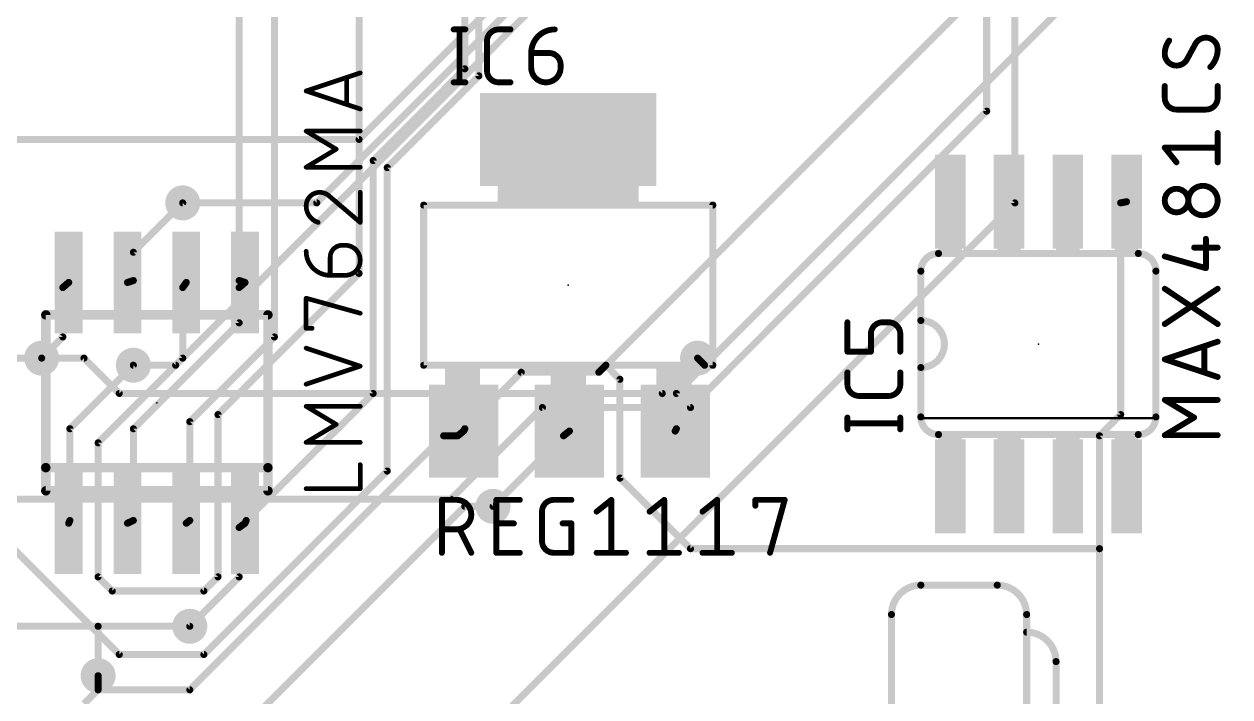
# Model space of a CAD drawing. Extents: x 0 to 100, y 0 to 80.
# Drawn here: x 51.74 to 77.8, y 22.86 to 37.39 of the extents above; entities that cross this region are included whole.
import ezdxf

# ---------------------------------------------------------------- set-up
doc = ezdxf.new("R2010")
doc.units = 0
for name, color, linetype in [('1', 22, 'CONTINUOUS'), ('16', 175, 'CONTINUOUS'), ('18', 82, 'CONTINUOUS'), ('21', 253, 'CONTINUOUS'), ('23', 7, 'CONTINUOUS'), ('25', 253, 'CONTINUOUS'), ('27', 253, 'CONTINUOUS'), ('51', 253, 'CONTINUOUS')]:
    doc.layers.add(name, color=color, linetype=linetype)

# ---------------------------------------------------------------- blocks, each defined once
blk = doc.blocks.new('RECT')
blk.add_solid([(-0.5, -0.5), (0.5, -0.5), (-0.5, 0.5), (0.5, 0.5)])
blk = doc.blocks.new('ROUNDV')
at = {"const_width": 0.5}
blk.add_lwpolyline([(0, -0.25, 1), (0, 0.25, 1), (0, -0.25)], format="xyb", dxfattribs=at)

msp = doc.modelspace()

# ---------------------------------------------------------------- linework, layer by layer
at = {"layer": '1', "const_width": 0.1524}
for points in [[(61.2648, 36.4236), (61.2648, 43.2816)], [(58.9788, 42.672), (58.9788, 32.004)], [(66.4464, 30.0228), (78.486, 42.0624)], [(64.3128, 30.0228), (75.438, 41.148)], [(57.15, 40.5384), (57.15, 30.6324)], [(61.5696, 36.2712), (61.5696, 39.3192)], [(56.388, 31.8516), (56.388, 39.0144)], [(59.2836, 34.4424), (61.2648, 36.4236)], [(59.5884, 34.29), (61.5696, 36.2712)], [(59.2836, 29.4132), (59.2836, 34.4424)], [(59.5884, 27.7368), (59.5884, 34.29)], [(75.438, 33.528), (75.565, 33.5534)], [(54.102, 32.4612), (55.1688, 33.528)], [(75.438, 28.956), (75.438, 33.528)], [(54.102, 31.8516), (54.102, 32.4612)], [(58.9788, 32.004), (55.9308, 28.956)], [(52.578, 31.6992), (52.705, 31.81)], [(54.102, 31.8516), (53.975, 31.81)], [(55.1688, 31.6992), (55.245, 31.81)], [(56.388, 31.8516), (56.515, 31.81)], [(56.388, 31.6992), (56.515, 31.81)], [(52.578, 30.6324), (52.578, 31.6992)], [(55.1688, 30.1752), (55.1688, 31.6992)], [(56.388, 31.6992), (56.388, 30.9372)], [(56.388, 30.9372), (54.102, 28.6512)], [(52.1208, 30.1752), (52.578, 30.6324)], [(57.15, 30.6324), (55.3212, 28.8036)], [(53.34, 28.3464), (55.1688, 30.1752)], [(66.4464, 30.0228), (66.294, 30.1752)], [(52.7304, 28.6512), (54.102, 30.0228)], [(64.1604, 29.8704), (64.3128, 30.0228)], [(64.3128, 30.0228), (64.6176, 29.718)], [(65.8368, 29.4132), (66.4464, 30.0228)], [(61.2648, 28.6512), (62.484, 29.8704)], [(62.484, 29.8704), (64.1604, 29.8704)], [(64.6176, 29.718), (64.6176, 27.5844)], [(56.5404, 26.67), (59.2836, 29.4132)], [(65.8368, 28.6512), (65.8368, 29.4132)], [(55.9308, 28.956), (55.9308, 25.4508)], [(74.9808, 28.4988), (75.438, 28.956)], [(52.7304, 26.67), (52.7304, 28.6512)], [(54.102, 28.6512), (54.102, 26.67)], [(55.3212, 28.8036), (55.3212, 26.67)], [(61.1124, 28.4988), (61.2394, 28.6004)], [(61.2648, 28.6512), (61.2394, 28.6004)], [(63.3984, 28.4988), (63.5254, 28.6004)], [(65.8368, 28.6512), (65.8114, 28.6004)], [(53.34, 25.4508), (53.34, 28.3464)], [(55.3212, 23.0124), (60.8076, 28.4988)], [(60.8076, 28.4988), (61.1124, 28.4988)], [(61.8744, 26.9748), (63.3984, 28.4988)], [(74.9808, 26.0604), (74.9808, 28.4988)], [(55.626, 23.7744), (59.5884, 27.7368)], [(64.6176, 27.5844), (66.1416, 26.0604)], [(52.7304, 26.67), (52.705, 26.61)], [(54.102, 26.67), (53.975, 26.61)], [(55.3212, 26.67), (55.245, 26.61)], [(56.388, 26.5176), (56.515, 26.61)], [(56.388, 25.4508), (56.388, 26.5176)], [(56.5404, 26.67), (56.515, 26.61)], [(51.5112, 26.0604), (53.7972, 23.7744)], [(66.1416, 26.0604), (74.9808, 26.0604)], [(74.9808, 15.5448), (74.9808, 26.0604)], [(53.6448, 25.146), (53.34, 25.4508)], [(55.3212, 24.384), (56.388, 25.4508)], [(55.9308, 25.4508), (55.626, 25.146)], [(55.626, 25.146), (53.6448, 25.146)], [(53.7972, 23.7744), (55.626, 23.7744)], [(53.34, 23.0124), (53.34, 23.3172)], [(53.0352, 22.7076), (53.34, 23.0124)], [(53.34, 23.0124), (55.3212, 23.0124)]]:
    msp.add_lwpolyline(points, dxfattribs=at)
at = {"layer": '1', "const_width": 0.0762}
for points in [[(61.2917, 36.3967, 1), (61.2379, 36.4505)], [(61.2267, 36.4236, 1), (61.3029, 36.4236)], [(61.5315, 36.2712, 1), (61.6077, 36.2712)], [(61.5965, 36.2443, 1), (61.5427, 36.2981)], [(59.3217, 34.4424, 1), (59.2455, 34.4424)], [(59.2567, 34.4693, 1), (59.3105, 34.4155)], [(59.6265, 34.29, 1), (59.5503, 34.29)], [(59.5615, 34.3169, 1), (59.6153, 34.2631)], [(75.5725, 33.516, 1), (75.5575, 33.5908)], [(55.1957, 33.5011, 1), (55.1419, 33.5549)], [(75.4761, 33.528, 1), (75.3999, 33.528)], [(75.4305, 33.5654, 1), (75.4455, 33.4906)], [(54.1401, 32.4612, 1), (54.0639, 32.4612)], [(54.0751, 32.4881, 1), (54.1289, 32.4343)], [(59.0057, 31.9771, 1), (58.9519, 32.0309)], [(52.73, 31.7813, 1), (52.68, 31.8387)], [(53.9631, 31.8462, 1), (53.9869, 31.7738)], [(54.0639, 31.8516, 1), (54.1401, 31.8516)], [(54.1139, 31.8154, 1), (54.0901, 31.8878)], [(55.2764, 31.7884, 1), (55.2136, 31.8316)], [(56.3999, 31.8878, 1), (56.3761, 31.8154)], [(56.3499, 31.8516, 1), (56.4261, 31.8516)], [(56.54, 31.7813, 1), (56.49, 31.8387)], [(56.5031, 31.7738, 1), (56.5269, 31.8462)], [(58.9407, 32.004, 1), (59.0169, 32.004)], [(52.6161, 31.6992, 1), (52.5399, 31.6992)], [(52.553, 31.7279, 1), (52.603, 31.6705)], [(55.2069, 31.6992, 1), (55.1307, 31.6992)], [(55.1374, 31.7208, 1), (55.2002, 31.6776)], [(56.4261, 31.6992, 1), (56.3499, 31.6992)], [(56.363, 31.7279, 1), (56.413, 31.6705)], [(56.4149, 30.9103, 1), (56.3611, 30.9641)], [(56.3499, 30.9372, 1), (56.4261, 30.9372)], [(52.5399, 30.6324, 1), (52.6161, 30.6324)], [(52.6049, 30.6055, 1), (52.5511, 30.6593)], [(57.1119, 30.6324, 1), (57.1881, 30.6324)], [(57.1769, 30.6055, 1), (57.1231, 30.6593)], [(52.0939, 30.2021, 1), (52.1477, 30.1483)], [(55.1957, 30.1483, 1), (55.1419, 30.2021)], [(66.3209, 30.2021, 1), (66.2671, 30.1483)], [(54.1289, 29.9959, 1), (54.0751, 30.0497)], [(55.1307, 30.1752, 1), (55.2069, 30.1752)], [(64.3397, 30.0497, 1), (64.2859, 29.9959)], [(64.2859, 30.0497, 1), (64.3397, 29.9959)], [(64.3397, 29.9959, 1), (64.2859, 30.0497)], [(66.4195, 30.0497, 1), (66.4733, 29.9959)], [(66.4733, 29.9959, 1), (66.4195, 30.0497)], [(66.4195, 29.9959, 1), (66.4733, 30.0497)], [(62.484, 29.9085, 1), (62.484, 29.8323)], [(62.5109, 29.8435, 1), (62.4571, 29.8973)], [(64.1335, 29.8973, 1), (64.1873, 29.8435)], [(64.1604, 29.8323, 1), (64.1604, 29.9085)], [(64.6557, 29.718, 1), (64.5795, 29.718)], [(64.5907, 29.6911, 1), (64.6445, 29.7449)], [(59.2455, 29.4132, 1), (59.3217, 29.4132)], [(59.3105, 29.3863, 1), (59.2567, 29.4401)], [(65.8749, 29.4132, 1), (65.7987, 29.4132)], [(65.8099, 29.4401, 1), (65.8637, 29.3863)], [(55.9689, 28.956, 1), (55.8927, 28.956)], [(55.9039, 28.9829, 1), (55.9577, 28.9291)], [(75.3999, 28.956, 1), (75.4761, 28.956)], [(75.4649, 28.9291, 1), (75.4111, 28.9829)], [(52.7685, 28.6512, 1), (52.6923, 28.6512)], [(52.7035, 28.6781, 1), (52.7573, 28.6243)], [(54.1401, 28.6512, 1), (54.0639, 28.6512)], [(54.0751, 28.6781, 1), (54.1289, 28.6243)], [(55.3593, 28.8036, 1), (55.2831, 28.8036)], [(55.2943, 28.8305, 1), (55.3481, 28.7767)], [(61.2632, 28.5706, 1), (61.2156, 28.6302)], [(61.2379, 28.6781, 1), (61.2917, 28.6243)], [(61.2989, 28.6342, 1), (61.2307, 28.6682)], [(63.5492, 28.5706, 1), (63.5016, 28.6302)], [(65.7987, 28.6512, 1), (65.8749, 28.6512)], [(65.8709, 28.6342, 1), (65.8027, 28.6682)], [(53.3781, 28.3464, 1), (53.3019, 28.3464)], [(53.3131, 28.3733, 1), (53.3669, 28.3195)], [(60.8076, 28.5369, 1), (60.8076, 28.4607)], [(60.8345, 28.4719, 1), (60.7807, 28.5257)], [(61.0886, 28.5286, 1), (61.1362, 28.469)], [(61.1124, 28.4607, 1), (61.1124, 28.5369)], [(61.2053, 28.6174, 1), (61.2735, 28.5834)], [(63.3746, 28.5286, 1), (63.4222, 28.469)], [(63.4253, 28.4719, 1), (63.3715, 28.5257)], [(65.7773, 28.6174, 1), (65.8455, 28.5834)], [(75.0189, 28.4988, 1), (74.9427, 28.4988)], [(74.9539, 28.5257, 1), (75.0077, 28.4719)], [(59.5503, 27.7368, 1), (59.6265, 27.7368)], [(59.6153, 27.7099, 1), (59.5615, 27.7637)], [(64.5795, 27.5844, 1), (64.6557, 27.5844)], [(64.6445, 27.6113, 1), (64.5907, 27.5575)], [(61.8475, 27.0017, 1), (61.9013, 26.9479)], [(52.6699, 26.6249, 1), (52.7401, 26.5951)], [(52.6923, 26.67, 1), (52.7685, 26.67)], [(52.7655, 26.6551, 1), (52.6953, 26.6849)], [(53.9587, 26.6444, 1), (53.9913, 26.5756)], [(54.0639, 26.67, 1), (54.1401, 26.67)], [(54.1183, 26.6356, 1), (54.0857, 26.7044)], [(55.2214, 26.6399, 1), (55.2686, 26.5801)], [(55.2831, 26.67, 1), (55.3593, 26.67)], [(55.3448, 26.6401, 1), (55.2976, 26.6999)], [(56.4261, 26.5176, 1), (56.3499, 26.5176)], [(56.3656, 26.5484, 1), (56.4104, 26.4868)], [(56.4799, 26.6249, 1), (56.5501, 26.5951)], [(56.5374, 26.5792, 1), (56.4926, 26.6408)], [(56.5135, 26.6969, 1), (56.5673, 26.6431)], [(56.5755, 26.6551, 1), (56.5053, 26.6849)], [(66.1416, 26.0985, 1), (66.1416, 26.0223)], [(66.1147, 26.0335, 1), (66.1685, 26.0873)], [(75.0189, 26.0604, 1), (74.9427, 26.0604)], [(74.9427, 26.0604, 1), (75.0189, 26.0604)], [(74.9808, 26.0223, 1), (74.9808, 26.0985)], [(53.3019, 25.4508, 1), (53.3781, 25.4508)], [(53.3669, 25.4777, 1), (53.3131, 25.4239)], [(55.8927, 25.4508, 1), (55.9689, 25.4508)], [(55.9577, 25.4239, 1), (55.9039, 25.4777)], [(56.3499, 25.4508, 1), (56.4261, 25.4508)], [(56.4149, 25.4239, 1), (56.3611, 25.4777)], [(53.6448, 25.1841, 1), (53.6448, 25.1079)], [(53.6179, 25.1191, 1), (53.6717, 25.1729)], [(55.5991, 25.1729, 1), (55.6529, 25.1191)], [(55.626, 25.1079, 1), (55.626, 25.1841)], [(55.2943, 24.4109, 1), (55.3481, 24.3571)], [(53.7972, 23.8125, 1), (53.7972, 23.7363)], [(53.7703, 23.7475, 1), (53.8241, 23.8013)], [(55.5991, 23.8013, 1), (55.6529, 23.7475)], [(55.626, 23.7363, 1), (55.626, 23.8125)], [(53.3781, 23.3172, 1), (53.3019, 23.3172)], [(53.34, 23.0505, 1), (53.34, 22.9743)], [(53.3019, 23.0124, 1), (53.3781, 23.0124)], [(53.3669, 22.9855, 1), (53.3131, 23.0393)], [(55.2943, 23.0393, 1), (55.3481, 22.9855)], [(55.3212, 22.9743, 1), (55.3212, 23.0505)]]:
    msp.add_lwpolyline(points, format="xyb", dxfattribs=at)
at = {"layer": '16', "const_width": 0.1524}
for points in [[(55.0164, 30.0228), (77.5716, 52.578)], [(58.0644, 33.528), (72.0852, 47.5488)], [(73.152, 45.4152), (73.152, 33.528)], [(58.9788, 34.8996), (68.8848, 44.8056)], [(72.5424, 43.5864), (72.5424, 35.5092)], [(72.5424, 35.5092), (66.1416, 29.1084)], [(49.6824, 34.8996), (58.9788, 34.8996)], [(73.152, 33.528), (53.1876, 13.5636)], [(55.1688, 33.528), (58.0644, 33.528)], [(49.3776, 30.1752), (52.1208, 30.1752)], [(53.0352, 30.1752), (52.1208, 30.1752)], [(53.7972, 29.4132), (53.0352, 30.1752)], [(66.294, 30.1752), (65.532, 29.4132)], [(54.102, 30.0228), (55.0164, 30.0228)], [(65.532, 29.4132), (53.7972, 29.4132)], [(62.9412, 29.1084), (60.96, 27.1272)], [(66.1416, 29.1084), (62.9412, 29.1084)], [(60.96, 27.1272), (47.244, 27.1272)], [(52.2732, 17.9832), (61.2648, 26.9748)], [(61.2648, 26.9748), (61.8744, 26.9748)], [(44.958, 24.384), (53.34, 24.384)], [(53.34, 24.384), (55.3212, 24.384)], [(53.34, 23.3172), (53.34, 24.384)]]:
    msp.add_lwpolyline(points, dxfattribs=at)
at = {"layer": '16', "const_width": 0.0762}
for points in [[(72.5043, 35.5092, 1), (72.5805, 35.5092)], [(72.5693, 35.4823, 1), (72.5155, 35.5361)], [(58.9519, 34.9265, 1), (59.0057, 34.8727)], [(58.9788, 34.8615, 1), (58.9788, 34.9377)], [(55.1688, 33.5661, 1), (55.1688, 33.4899)], [(58.0375, 33.5549, 1), (58.0913, 33.5011)], [(58.0644, 33.4899, 1), (58.0644, 33.5661)], [(73.1139, 33.528, 1), (73.1901, 33.528)], [(73.1789, 33.5011, 1), (73.1251, 33.5549)], [(52.1208, 30.2133, 1), (52.1208, 30.1371)], [(52.1208, 30.1371, 1), (52.1208, 30.2133)], [(53.0621, 30.2021, 1), (53.0083, 30.1483)], [(53.0352, 30.1371, 1), (53.0352, 30.2133)], [(66.3209, 30.1483, 1), (66.2671, 30.2021)], [(54.102, 30.0609, 1), (54.102, 29.9847)], [(54.9895, 30.0497, 1), (55.0433, 29.9959)], [(55.0164, 29.9847, 1), (55.0164, 30.0609)], [(53.7972, 29.4513, 1), (53.7972, 29.3751)], [(53.7703, 29.3863, 1), (53.8241, 29.4401)], [(65.5051, 29.4401, 1), (65.5589, 29.3863)], [(65.532, 29.3751, 1), (65.532, 29.4513)], [(62.9412, 29.1465, 1), (62.9412, 29.0703)], [(62.9681, 29.0815, 1), (62.9143, 29.1353)], [(66.1416, 29.0703, 1), (66.1416, 29.1465)], [(66.1147, 29.1353, 1), (66.1685, 29.0815)], [(60.9331, 27.1541, 1), (60.9869, 27.1003)], [(60.96, 27.0891, 1), (60.96, 27.1653)], [(61.2648, 27.0129, 1), (61.2648, 26.9367)], [(61.2917, 26.9479, 1), (61.2379, 27.0017)], [(61.8744, 26.9367, 1), (61.8744, 27.0129)], [(53.34, 24.4221, 1), (53.34, 24.3459)], [(53.3781, 24.384, 1), (53.3019, 24.384)], [(53.34, 24.3459, 1), (53.34, 24.4221)], [(55.3212, 24.3459, 1), (55.3212, 24.4221)], [(53.3019, 23.3172, 1), (53.3781, 23.3172)]]:
    msp.add_lwpolyline(points, format="xyb", dxfattribs=at)
at = {"layer": '21'}
for points, const_width in [([(60.376, 33.481), (60.376, 30.021)], 0.1524), ([(60.376, 33.481), (66.624, 33.481)], 0.1524), ([(66.624, 30.021), (66.624, 33.481)], 0.1524), ([(75.819, 32.4358), (71.501, 32.4358)], 0.1524), ([(71.12, 32.0548), (71.12, 30.988)], 0.1524), ([(76.2, 28.9052), (76.2, 32.0548)], 0.1524), ([(71.12, 30.988), (71.12, 29.972)], 0.1524), ([(66.624, 30.021), (60.376, 30.021)], 0.1524), ([(71.12, 29.972), (71.12, 28.9052)], 0.1524), ([(71.12, 28.8798), (76.2, 28.8798)], 0.0508), ([(71.501, 28.5242), (75.819, 28.5242)], 0.1524), ([(71.12, 25.273), (72.771, 25.273)], 0.1524), ([(70.485, 22.098), (70.485, 24.638)], 0.1524), ([(73.406, 16.383), (73.406, 24.638)], 0.1524), ([(74.041, 19.685), (74.041, 23.622)], 0.1524)]:
    msp.add_lwpolyline(points, dxfattribs=dict(at, const_width=const_width))
for points, const_width in [([(60.4141, 33.481, 1), (60.3379, 33.481)], 0.0762), ([(60.376, 33.5191, 1), (60.376, 33.4429)], 0.0762), ([(66.6621, 33.481, 1), (66.5859, 33.481)], 0.0762), ([(66.624, 33.4429, 1), (66.624, 33.5191)], 0.0762), ([(71.501, 32.4358, 0.4142), (71.12, 32.0548)], 0.1524), ([(71.501, 32.4739, 1), (71.501, 32.3977)], 0.0762), ([(71.501, 32.3977, 1), (71.501, 32.4739)], 0.0762), ([(76.2, 32.0548, 0.4142), (75.819, 32.4358)], 0.1524), ([(75.819, 32.4739, 1), (75.819, 32.3977)], 0.0762), ([(75.819, 32.3977, 1), (75.819, 32.4739)], 0.0762), ([(71.1581, 32.0548, 1), (71.0819, 32.0548)], 0.0762), ([(71.0819, 32.0548, 1), (71.1581, 32.0548)], 0.0762), ([(76.2381, 32.0548, 1), (76.1619, 32.0548)], 0.0762), ([(76.1619, 32.0548, 1), (76.2381, 32.0548)], 0.0762), ([(71.1581, 30.988, 1), (71.0819, 30.988)], 0.0762), ([(71.12, 29.972, 1), (71.12, 30.988)], 0.1524), ([(71.12, 31.0261, 1), (71.12, 30.9499)], 0.0762), ([(71.0819, 30.988, 1), (71.1581, 30.988)], 0.0762), ([(60.376, 30.0591, 1), (60.376, 29.9829)], 0.0762), ([(60.3379, 30.021, 1), (60.4141, 30.021)], 0.0762), ([(66.5859, 30.021, 1), (66.6621, 30.021)], 0.0762), ([(66.624, 29.9829, 1), (66.624, 30.0591)], 0.0762), ([(71.1581, 29.972, 1), (71.0819, 29.972)], 0.0762), ([(71.12, 30.0101, 1), (71.12, 29.9339)], 0.0762), ([(71.0819, 29.972, 1), (71.1581, 29.972)], 0.0762), ([(71.12, 28.9052, 0.4142), (71.501, 28.5242)], 0.1524), ([(71.1581, 28.9052, 1), (71.0819, 28.9052)], 0.0762), ([(71.0819, 28.9052, 1), (71.1581, 28.9052)], 0.0762), ([(75.819, 28.5242, 0.4142), (76.2, 28.9052)], 0.1524), ([(76.2381, 28.9052, 1), (76.1619, 28.9052)], 0.0762), ([(76.1619, 28.9052, 1), (76.2381, 28.9052)], 0.0762), ([(71.12, 28.8925, 1), (71.12, 28.8671)], 0.0254), ([(76.2, 28.8671, 1), (76.2, 28.8925)], 0.0254), ([(71.501, 28.5623, 1), (71.501, 28.4861)], 0.0762), ([(71.501, 28.4861, 1), (71.501, 28.5623)], 0.0762), ([(75.819, 28.5623, 1), (75.819, 28.4861)], 0.0762), ([(75.819, 28.4861, 1), (75.819, 28.5623)], 0.0762), ([(71.12, 25.273, 0.4142), (70.485, 24.638)], 0.1524), ([(71.12, 25.3111, 1), (71.12, 25.2349)], 0.0762), ([(71.12, 25.2349, 1), (71.12, 25.3111)], 0.0762), ([(73.406, 24.638, 0.4142), (72.771, 25.273)], 0.1524), ([(72.771, 25.3111, 1), (72.771, 25.2349)], 0.0762), ([(72.771, 25.2349, 1), (72.771, 25.3111)], 0.0762), ([(70.5231, 24.638, 1), (70.4469, 24.638)], 0.0762), ([(70.4469, 24.638, 1), (70.5231, 24.638)], 0.0762), ([(73.4441, 24.638, 1), (73.3679, 24.638)], 0.0762), ([(73.3679, 24.638, 1), (73.4441, 24.638)], 0.0762), ([(74.041, 23.622, 0.4142), (73.406, 24.257)], 0.1524), ([(73.406, 24.2951, 1), (73.406, 24.2189)], 0.0762), ([(74.0791, 23.622, 1), (74.0029, 23.622)], 0.0762), ([(74.0029, 23.622, 1), (74.0791, 23.622)], 0.0762)]:
    msp.add_lwpolyline(points, format="xyb", dxfattribs=dict(at, const_width=const_width))
at = {"layer": '23'}
for p in [(63.5, 31.75), (73.66, 30.48), (54.61, 29.21)]:
    msp.add_point(p, dxfattribs=at)
at = {"layer": '25'}
for points, const_width in [([(61.0235, 37.3063, 1), (61.0235, 37.2428)], 0.0635), ([(61.1823, 37.2745, 1), (61.1187, 37.2745)], 0.0635), ([(61.2775, 37.2428, 1), (61.2775, 37.3063)], 0.0635), ([(61.9977, 37.2745, 0.4142), (61.7437, 37.0205)], 0.127), ([(61.9977, 37.3063, 1), (61.9977, 37.2428)], 0.0635), ([(61.9977, 37.2428, 1), (61.9977, 37.3063)], 0.0635), ([(62.2517, 37.2428, 1), (62.2517, 37.3063)], 0.0635), ([(63.2079, 37.2745, 0.4142), (62.6999, 36.7665)], 0.127), ([(63.2079, 37.2428, 1), (63.2079, 37.3063)], 0.0635), ([(61.7754, 37.0205, 1), (61.7119, 37.0205)], 0.0635), ([(61.7119, 37.0205, 1), (61.7754, 37.0205)], 0.0635), ([(62.6999, 36.7983, 1), (62.6999, 36.7347)], 0.0635), ([(62.7316, 36.7665, 1), (62.6681, 36.7665)], 0.0635), ([(62.6681, 36.7665, 1), (62.7316, 36.7665)], 0.0635), ([(63.0809, 36.7983, 1), (63.0809, 36.7347)], 0.0635), ([(63.3349, 36.5125, 0.4142), (63.0809, 36.7665)], 0.127), ([(63.0809, 36.7347, 1), (63.0809, 36.7983)], 0.0635), ([(62.7316, 36.449, 1), (62.6681, 36.449)], 0.0635), ([(62.6681, 36.449, 1), (62.7316, 36.449)], 0.0635), ([(62.6999, 36.449, 1), (63.3349, 36.449)], 0.127), ([(63.3666, 36.5125, 1), (63.3031, 36.5125)], 0.0635), ([(63.3031, 36.5125, 1), (63.3666, 36.5125)], 0.0635), ([(63.3666, 36.449, 1), (63.3031, 36.449)], 0.0635), ([(63.3031, 36.449, 1), (63.3666, 36.449)], 0.0635), ([(61.7754, 36.3855, 1), (61.7119, 36.3855)], 0.0635), ([(61.7119, 36.3855, 1), (61.7754, 36.3855)], 0.0635), ([(61.7437, 36.3855, 0.4142), (61.9977, 36.1315)], 0.127), ([(61.0235, 36.1633, 1), (61.0235, 36.0998)], 0.0635), ([(61.1187, 36.1315, 1), (61.1823, 36.1315)], 0.0635), ([(61.2775, 36.0998, 1), (61.2775, 36.1633)], 0.0635), ([(61.9977, 36.1633, 1), (61.9977, 36.0998)], 0.0635), ([(61.9977, 36.0998, 1), (61.9977, 36.1633)], 0.0635), ([(62.2517, 36.0998, 1), (62.2517, 36.1633)], 0.0635), ([(69.5643, 30.9499, 1), (69.5007, 30.9499)], 0.0635), ([(70.2945, 30.9499, 0.4142), (70.0405, 30.6959)], 0.127), ([(70.2945, 30.9816, 1), (70.2945, 30.9181)], 0.0635), ([(70.2945, 30.9181, 1), (70.2945, 30.9816)], 0.0635), ([(70.6755, 30.6959, 0.4142), (70.4215, 30.9499)], 0.127), ([(70.4215, 30.9816, 1), (70.4215, 30.9181)], 0.0635), ([(70.4215, 30.9181, 1), (70.4215, 30.9816)], 0.0635), ([(70.0723, 30.6959, 1), (70.0088, 30.6959)], 0.0635), ([(70.7073, 30.6959, 1), (70.6437, 30.6959)], 0.0635), ([(70.0088, 30.6959, 1), (70.0723, 30.6959)], 0.0635), ([(70.6437, 30.6959, 1), (70.7073, 30.6959)], 0.0635), ([(69.5007, 30.3149, 1), (69.5643, 30.3149)], 0.0635), ([(69.5325, 30.3466, 1), (69.5325, 30.2831)], 0.0635), ([(70.0088, 30.3149, 1), (70.0723, 30.3149)], 0.0635), ([(70.0405, 30.2831, 1), (70.0405, 30.3466)], 0.0635), ([(70.6437, 30.3149, 1), (70.7073, 30.3149)], 0.0635), ([(69.5643, 29.8667, 1), (69.5007, 29.8667)], 0.0635), ([(70.7073, 29.8667, 1), (70.6437, 29.8667)], 0.0635), ([(69.5643, 29.6127, 1), (69.5007, 29.6127)], 0.0635), ([(69.5007, 29.6127, 1), (69.5643, 29.6127)], 0.0635), ([(69.5325, 29.6127, 0.4142), (69.7865, 29.3587)], 0.127), ([(70.4215, 29.3587, 0.4142), (70.6755, 29.6127)], 0.127), ([(70.7073, 29.6127, 1), (70.6437, 29.6127)], 0.0635), ([(70.6437, 29.6127, 1), (70.7073, 29.6127)], 0.0635), ([(69.7865, 29.3904, 1), (69.7865, 29.3269)], 0.0635), ([(69.7865, 29.3269, 1), (69.7865, 29.3904)], 0.0635), ([(70.4215, 29.3904, 1), (70.4215, 29.3269)], 0.0635), ([(70.4215, 29.3269, 1), (70.4215, 29.3904)], 0.0635), ([(69.5643, 28.8925, 1), (69.5007, 28.8925)], 0.0635), ([(70.7073, 28.8925, 1), (70.6437, 28.8925)], 0.0635), ([(69.5007, 28.6385, 1), (69.5643, 28.6385)], 0.0635), ([(69.5325, 28.7973, 1), (69.5325, 28.7338)], 0.0635), ([(70.6437, 28.6385, 1), (70.7073, 28.6385)], 0.0635), ([(70.6755, 28.7338, 1), (70.6755, 28.7973)], 0.0635)]:
    msp.add_lwpolyline(points, format="xyb", dxfattribs=dict(at, const_width=const_width))
at = {"layer": '25', "const_width": 0.127}
for points in [[(61.0235, 37.2745), (61.2775, 37.2745)], [(61.1505, 37.2745), (61.1505, 36.1315)], [(61.9977, 37.2745), (62.2517, 37.2745)], [(61.7437, 36.3855), (61.7437, 37.0205)], [(62.6999, 36.7665), (63.0809, 36.7665)], [(62.6999, 36.449), (62.6999, 36.7665)], [(63.3349, 36.5125), (63.3349, 36.449)], [(61.0235, 36.1315), (61.2775, 36.1315)], [(62.2517, 36.1315), (61.9977, 36.1315)], [(69.5325, 30.3149), (69.5325, 30.9499)], [(70.4215, 30.9499), (70.2945, 30.9499)], [(70.0405, 30.6959), (70.0405, 30.3149)], [(70.6755, 30.3149), (70.6755, 30.6959)], [(70.0405, 30.3149), (69.5325, 30.3149)], [(69.5325, 29.6127), (69.5325, 29.8667)], [(70.6755, 29.8667), (70.6755, 29.6127)], [(70.4215, 29.3587), (69.7865, 29.3587)], [(69.5325, 28.6385), (69.5325, 28.8925)], [(70.6755, 28.6385), (70.6755, 28.8925)], [(69.5325, 28.7655), (70.6755, 28.7655)]]:
    msp.add_lwpolyline(points, dxfattribs=at)
at = {"layer": '27'}
for points, const_width in [([(76.4858, 37.0332, 0.1623), (76.3905, 36.7474)], 0.127), ([(76.5111, 37.0141, 1), (76.4604, 37.0522)], 0.0635), ([(77.2795, 37.0967, 0.2656), (77.0573, 36.9697)], 0.127), ([(77.0299, 36.9858, 1), (77.0846, 36.9536)], 0.0635), ([(77.0851, 36.9545, 1), (77.0294, 36.9849)], 0.0635), ([(77.5335, 36.8427, 0.4142), (77.2795, 37.0967)], 0.127), ([(77.2795, 37.1284, 1), (77.2795, 37.0649)], 0.0635), ([(77.2795, 37.0649, 1), (77.2795, 37.1284)], 0.0635), ([(76.3905, 36.7474, 0.4142), (76.6445, 36.4934)], 0.127), ([(76.4223, 36.7474, 1), (76.3588, 36.7474)], 0.0635), ([(76.3588, 36.7474, 1), (76.4223, 36.7474)], 0.0635), ([(77.3748, 36.4617, 0.2), (77.5335, 36.8427)], 0.127), ([(77.5653, 36.8427, 1), (77.5018, 36.8427)], 0.0635), ([(77.5018, 36.8427, 1), (77.5653, 36.8427)], 0.0635), ([(76.6445, 36.4934, 0.2656), (76.8668, 36.6204)], 0.127), ([(76.6445, 36.5252, 1), (76.6445, 36.4617)], 0.0635), ([(76.6445, 36.4617, 1), (76.6445, 36.5252)], 0.0635), ([(76.8389, 36.6357, 1), (76.8946, 36.6052)], 0.0635), ([(76.8941, 36.6043, 1), (76.8394, 36.6366)], 0.0635), ([(77.3524, 36.4842, 1), (77.3971, 36.4392)], 0.0635), ([(58.7375, 36.2379, 1), (58.6867, 36.2379)], 0.0508), ([(59.0122, 36.3112, 1), (58.9962, 36.3593)], 0.0508), ([(57.8438, 35.9699, 1), (57.8278, 35.9217)], 0.0508), ([(57.8278, 35.9699, 1), (57.8438, 35.9217)], 0.0508), ([(76.4223, 36.0516, 1), (76.3588, 36.0516)], 0.0635), ([(77.5653, 36.0516, 1), (77.5018, 36.0516)], 0.0635), ([(76.3905, 35.7976, 0.4142), (76.6445, 35.5436)], 0.127), ([(76.4223, 35.7976, 1), (76.3588, 35.7976)], 0.0635), ([(76.3588, 35.7976, 1), (76.4223, 35.7976)], 0.0635), ([(77.2795, 35.5436, 0.4142), (77.5335, 35.7976)], 0.127), ([(77.5653, 35.7976, 1), (77.5018, 35.7976)], 0.0635), ([(77.5018, 35.7976, 1), (77.5653, 35.7976)], 0.0635), ([(58.6867, 35.6537, 1), (58.7375, 35.6537)], 0.0508), ([(58.9962, 35.5322, 1), (59.0122, 35.5804)], 0.0508), ([(76.6445, 35.5753, 1), (76.6445, 35.5118)], 0.0635), ([(76.6445, 35.5118, 1), (76.6445, 35.5753)], 0.0635), ([(77.2795, 35.5753, 1), (77.2795, 35.5118)], 0.0635), ([(77.2795, 35.5118, 1), (77.2795, 35.5753)], 0.0635), ([(57.8358, 35.1034, 1), (57.8358, 35.0526)], 0.0508), ([(57.8489, 35.0997, 1), (57.8227, 35.0562)], 0.0508), ([(59.0042, 35.0526, 1), (59.0042, 35.1034)], 0.0508), ([(77.5653, 35.0393, 1), (77.5018, 35.0393)], 0.0635), ([(58.498, 34.6667, 1), (58.4718, 34.7103)], 0.0508), ([(58.4718, 34.6667, 1), (58.498, 34.7103)], 0.0508), ([(76.3905, 34.7536, 1), (76.3905, 34.69)], 0.0635), ([(76.4153, 34.7416, 1), (76.3657, 34.702)], 0.0635), ([(77.5335, 34.69, 1), (77.5335, 34.7536)], 0.0635), ([(76.6197, 34.3845, 1), (76.6693, 34.4241)], 0.0635), ([(77.5018, 34.4043, 1), (77.5653, 34.4043)], 0.0635), ([(57.8358, 34.3244, 1), (57.8358, 34.2736)], 0.0508), ([(57.8227, 34.3208, 1), (57.8489, 34.2772)], 0.0508), ([(59.0042, 34.2736, 1), (59.0042, 34.3244)], 0.0508), ([(76.6445, 33.8328, 1), (76.6445, 33.3248)], 0.127), ([(76.6445, 33.8646, 1), (76.6445, 33.801)], 0.0635), ([(76.6445, 33.3248, 1), (76.6445, 33.8328)], 0.127), ([(76.6445, 33.801, 1), (76.6445, 33.8646)], 0.0635), ([(77.216, 33.8963, 1), (77.216, 33.2613)], 0.127), ([(77.216, 33.9281, 1), (77.216, 33.8646)], 0.0635), ([(77.216, 33.2613, 1), (77.216, 33.8963)], 0.127), ([(77.216, 33.8646, 1), (77.216, 33.9281)], 0.0635), ([(58.1279, 33.7557, 0.4142), (57.8358, 33.4636)], 0.1016), ([(58.3551, 33.6584, 0.2053), (58.1279, 33.7557)], 0.1016), ([(58.1279, 33.7811, 1), (58.1279, 33.7303)], 0.0508), ([(58.1279, 33.7303, 1), (58.1279, 33.7811)], 0.0508), ([(58.3715, 33.6777, 1), (58.3386, 33.639)], 0.0508), ([(58.3367, 33.6409, 1), (58.3735, 33.6759)], 0.0508), ([(59.0296, 33.7557, 1), (58.9788, 33.7557)], 0.0508), ([(57.8358, 33.4636, 0.3252), (58.0954, 33.1066)], 0.1016), ([(57.8612, 33.4636, 1), (57.8104, 33.4636)], 0.0508), ([(57.8104, 33.4636, 1), (57.8612, 33.4636)], 0.0508), ([(76.6445, 33.3566, 1), (76.6445, 33.2931)], 0.0635), ([(76.6445, 33.2931, 1), (76.6445, 33.3566)], 0.0635), ([(58.0876, 33.0825, 1), (58.1033, 33.1308)], 0.0508), ([(58.9788, 33.1066, 1), (59.0296, 33.1066)], 0.0508), ([(58.9877, 33.0873, 1), (59.0207, 33.126)], 0.0508), ([(77.216, 33.2931, 1), (77.216, 33.2295)], 0.0635), ([(77.216, 33.2295, 1), (77.216, 33.2931)], 0.0635), ([(58.6147, 32.6127, 0.4142), (58.3551, 32.3531)], 0.1016), ([(58.6147, 32.6381, 1), (58.6147, 32.5873)], 0.0508), ([(58.6147, 32.5873, 1), (58.6147, 32.6381)], 0.0508), ([(58.6796, 31.9636, 1), (58.6796, 32.6127)], 0.1016), ([(58.6796, 32.6381, 1), (58.6796, 32.5873)], 0.0508), ([(58.6796, 32.5873, 1), (58.6796, 32.6381)], 0.0508), ([(77.0255, 32.5946, 1), (77.0255, 32.5311)], 0.0635), ([(77.3113, 32.7533, 1), (77.2477, 32.7533)], 0.0635), ([(77.5335, 32.5311, 1), (77.5335, 32.5946)], 0.0635), ([(57.8358, 32.4829, 0.4142), (58.3551, 31.9636)], 0.1016), ([(57.8612, 32.4829, 1), (57.8104, 32.4829)], 0.0508), ([(58.3805, 32.3531, 1), (58.3297, 32.3531)], 0.0508), ([(58.3297, 32.3531, 1), (58.3805, 32.3531)], 0.0508), ([(76.3992, 32.4028, 1), (76.3818, 32.3418)], 0.0635), ([(77.2477, 32.1183, 1), (77.3113, 32.1183)], 0.0635), ([(77.2708, 32.0878, 1), (77.2882, 32.1488)], 0.0635), ([(58.3551, 31.989, 1), (58.3551, 31.9382)], 0.0508), ([(58.3297, 31.9636, 1), (58.3805, 31.9636)], 0.0508), ([(58.3551, 31.9382, 1), (58.3551, 31.989)], 0.0508), ([(58.6796, 31.989, 1), (58.6796, 31.9382)], 0.0508), ([(58.6796, 31.9382, 1), (58.6796, 31.989)], 0.0508), ([(76.4081, 31.7002, 1), (76.3729, 31.6474)], 0.0635), ([(77.5511, 31.6474, 1), (77.5159, 31.7002)], 0.0635), ([(57.8612, 31.4698, 1), (57.8104, 31.4698)], 0.0508), ([(57.8426, 31.4942, 1), (57.829, 31.4453)], 0.0508), ([(58.9974, 31.1207, 1), (59.011, 31.1697)], 0.0508), ([(57.8358, 30.846, 1), (57.8358, 30.7952)], 0.0508), ([(57.8104, 30.8206, 1), (57.8612, 30.8206)], 0.0508), ([(57.9656, 30.7952, 1), (57.9656, 30.846)], 0.0508), ([(76.3729, 30.9382, 1), (76.4081, 30.8854)], 0.0635), ([(77.5159, 30.8854, 1), (77.5511, 30.9382)], 0.0635), ([(77.2795, 30.4356, 1), (77.216, 30.4356)], 0.0635), ([(77.5435, 30.5007, 1), (77.5235, 30.5609)], 0.0635), ([(57.8438, 30.4158, 1), (57.8278, 30.3676)], 0.0508), ([(59.0122, 29.9781, 1), (58.9962, 30.0263)], 0.0508), ([(58.9962, 29.9781, 1), (59.0122, 30.0263)], 0.0508), ([(76.4005, 30.1799, 1), (76.3805, 30.1197)], 0.0635), ([(76.3805, 30.1799, 1), (76.4005, 30.1197)], 0.0635), ([(77.216, 29.8641, 1), (77.2795, 29.8641)], 0.0635), ([(77.5235, 29.7387, 1), (77.5435, 29.7989)], 0.0635), ([(57.8278, 29.6368, 1), (57.8438, 29.5886)], 0.0508), ([(57.8358, 29.1598, 1), (57.8358, 29.109)], 0.0508), ([(57.8489, 29.1561, 1), (57.8227, 29.1126)], 0.0508), ([(59.0042, 29.109, 1), (59.0042, 29.1598)], 0.0508), ([(76.4068, 29.3007, 1), (76.3742, 29.2463)], 0.0635), ([(76.3905, 29.3053, 1), (76.3905, 29.2418)], 0.0635), ([(77.5335, 29.2418, 1), (77.5335, 29.3053)], 0.0635), ([(77.0418, 28.8653, 1), (77.0092, 28.9197)], 0.0635), ([(77.0092, 28.8653, 1), (77.0418, 28.9197)], 0.0635), ([(58.498, 28.7231, 1), (58.4718, 28.7667)], 0.0508), ([(58.4718, 28.7231, 1), (58.498, 28.7667)], 0.0508), ([(57.8358, 28.3808, 1), (57.8358, 28.33)], 0.0508), ([(57.8227, 28.3772, 1), (57.8489, 28.3337)], 0.0508), ([(59.0042, 28.33, 1), (59.0042, 28.3808)], 0.0508), ([(76.3905, 28.5433, 1), (76.3905, 28.4798)], 0.0635), ([(76.3742, 28.5387, 1), (76.4068, 28.4843)], 0.0635), ([(77.5335, 28.4798, 1), (77.5335, 28.5433)], 0.0635), ([(59.0296, 27.8751, 1), (58.9788, 27.8751)], 0.0508), ([(57.8358, 27.3812, 1), (57.8358, 27.3304)], 0.0508), ([(58.9788, 27.3558, 1), (59.0296, 27.3558)], 0.0508), ([(59.0042, 27.3304, 1), (59.0042, 27.3812)], 0.0508), ([(60.8013, 27.1145, 1), (60.7377, 27.1145)], 0.0635), ([(60.7695, 27.1462, 1), (60.7695, 27.0828)], 0.0635), ([(61.087, 26.4795, 1), (61.087, 27.1145)], 0.127), ([(61.087, 27.1462, 1), (61.087, 27.0828)], 0.0635), ([(61.087, 27.0828, 1), (61.087, 27.1462)], 0.0635), ([(61.9766, 27.1145, 1), (61.9131, 27.1145)], 0.0635), ([(61.9449, 27.1462, 1), (61.9449, 27.0828)], 0.0635), ([(62.4529, 27.0828, 1), (62.4529, 27.1462)], 0.0635), ([(63.1869, 27.1145, 0.4142), (62.9329, 26.8605)], 0.127), ([(63.1869, 27.1462, 1), (63.1869, 27.0828)], 0.0635), ([(63.1869, 27.0828, 1), (63.1869, 27.1462)], 0.0635), ([(63.5679, 27.0828, 1), (63.5679, 27.1462)], 0.0635), ([(64.4633, 27.1145, 1), (64.3998, 27.1145)], 0.0635), ([(64.4513, 27.0897, 1), (64.4117, 27.1393)], 0.0635), ([(65.6063, 27.1145, 1), (65.5428, 27.1145)], 0.0635), ([(65.5943, 27.0897, 1), (65.5547, 27.1393)], 0.0635), ([(66.7493, 27.1145, 1), (66.6858, 27.1145)], 0.0635), ([(66.7373, 27.0897, 1), (66.6977, 27.1393)], 0.0635), ([(67.5748, 27.1145, 1), (67.5113, 27.1145)], 0.0635), ([(67.543, 27.1462, 1), (67.543, 27.0828)], 0.0635), ([(68.2086, 27.106, 1), (68.1474, 27.123)], 0.0635), ([(68.178, 27.0828, 1), (68.178, 27.1462)], 0.0635), ([(62.9647, 26.8605, 1), (62.9012, 26.8605)], 0.0635), ([(62.9012, 26.8605, 1), (62.9647, 26.8605)], 0.0635), ([(64.0942, 26.8853, 1), (64.1338, 26.8357)], 0.0635), ([(65.2372, 26.8853, 1), (65.2768, 26.8357)], 0.0635), ([(66.3802, 26.8853, 1), (66.4198, 26.8357)], 0.0635), ([(67.5113, 26.9875, 1), (67.5748, 26.9875)], 0.0635), ([(61.9449, 26.6382, 1), (61.9449, 26.5748)], 0.0635), ([(62.3259, 26.5748, 1), (62.3259, 26.6382)], 0.0635), ([(63.3774, 26.6382, 1), (63.3774, 26.5748)], 0.0635), ([(63.5997, 26.6065, 1), (63.5362, 26.6065)], 0.0635), ([(63.5679, 26.5748, 1), (63.5679, 26.6382)], 0.0635), ([(60.7695, 26.5113, 1), (60.7695, 26.4478)], 0.0635), ([(61.087, 26.5113, 1), (61.087, 26.4478)], 0.0635), ([(61.087, 26.4478, 1), (61.087, 26.5113)], 0.0635), ([(61.1789, 26.4937, 1), (61.1221, 26.4653)], 0.0635), ([(62.9329, 26.2255, 0.4142), (63.1869, 25.9715)], 0.127), ([(62.9647, 26.2255, 1), (62.9012, 26.2255)], 0.0635), ([(62.9012, 26.2255, 1), (62.9647, 26.2255)], 0.0635), ([(60.7377, 25.9715, 1), (60.8013, 25.9715)], 0.0635), ([(61.3761, 25.9573, 1), (61.4329, 25.9857)], 0.0635), ([(61.9131, 25.9715, 1), (61.9766, 25.9715)], 0.0635), ([(61.9449, 26.0033, 1), (61.9449, 25.9398)], 0.0635), ([(62.4529, 25.9398, 1), (62.4529, 26.0033)], 0.0635), ([(63.1869, 26.0033, 1), (63.1869, 25.9398)], 0.0635), ([(63.1869, 25.9398, 1), (63.1869, 26.0033)], 0.0635), ([(63.5362, 25.9715, 1), (63.5997, 25.9715)], 0.0635), ([(63.5679, 25.9398, 1), (63.5679, 26.0033)], 0.0635), ([(64.114, 26.0033, 1), (64.114, 25.9398)], 0.0635), ([(64.3998, 25.9715, 1), (64.4633, 25.9715)], 0.0635), ([(64.749, 25.9398, 1), (64.749, 26.0033)], 0.0635), ([(65.257, 26.0033, 1), (65.257, 25.9398)], 0.0635), ([(65.5428, 25.9715, 1), (65.6063, 25.9715)], 0.0635), ([(65.892, 25.9398, 1), (65.892, 26.0033)], 0.0635), ([(66.4, 26.0033, 1), (66.4, 25.9398)], 0.0635), ([(66.6858, 25.9715, 1), (66.7493, 25.9715)], 0.0635), ([(67.035, 25.9398, 1), (67.035, 26.0033)], 0.0635), ([(67.8299, 25.98, 1), (67.8911, 25.963)], 0.0635)]:
    msp.add_lwpolyline(points, format="xyb", dxfattribs=dict(at, const_width=const_width))
for points, const_width in [([(77.0573, 36.9697), (76.8668, 36.6204)], 0.127), ([(57.8358, 35.9458), (59.0042, 36.3353)], 0.1016), ([(58.7121, 36.2379), (58.7121, 35.6537)], 0.1016), ([(59.0042, 35.5563), (57.8358, 35.9458)], 0.1016), ([(76.3905, 35.7976), (76.3905, 36.0516)], 0.127), ([(77.5335, 36.0516), (77.5335, 35.7976)], 0.127), ([(77.2795, 35.5436), (76.6445, 35.5436)], 0.127), ([(58.4849, 34.6885), (57.8358, 35.078)], 0.1016), ([(57.8358, 35.078), (59.0042, 35.078)], 0.1016), ([(77.5335, 34.4043), (77.5335, 35.0393)], 0.127), ([(57.8358, 34.299), (58.4849, 34.6885)], 0.1016), ([(76.6445, 34.4043), (76.3905, 34.7218)], 0.127), ([(76.3905, 34.7218), (77.5335, 34.7218)], 0.127), ([(59.0042, 34.299), (57.8358, 34.299)], 0.1016), ([(58.3551, 33.6584), (59.0042, 33.1066)], 0.1016), ([(59.0042, 33.1066), (59.0042, 33.7557)], 0.1016), ([(58.6147, 32.6127), (58.6796, 32.6127)], 0.1016), ([(77.0255, 32.5628), (77.5335, 32.5628)], 0.127), ([(77.2795, 32.1183), (77.2795, 32.7533)], 0.127), ([(58.3551, 31.9636), (58.3551, 32.3531)], 0.1016), ([(76.3905, 32.3723), (77.2795, 32.1183)], 0.127), ([(58.6796, 31.9636), (58.3551, 31.9636)], 0.1016), ([(77.5335, 30.9118), (76.3905, 31.6738)], 0.127), ([(76.3905, 30.9118), (77.5335, 31.6738)], 0.127), ([(57.8358, 30.8206), (57.8358, 31.4698)], 0.1016), ([(57.8358, 31.4698), (59.0042, 31.1452)], 0.1016), ([(57.9656, 30.8206), (57.8358, 30.8206)], 0.1016), ([(76.3905, 30.1498), (77.5335, 30.5308)], 0.127), ([(77.2478, 30.4356), (77.2478, 29.8641)], 0.127), ([(59.0042, 30.0022), (57.8358, 30.3917)], 0.1016), ([(57.8358, 29.6127), (59.0042, 30.0022)], 0.1016), ([(77.5335, 29.7688), (76.3905, 30.1498)], 0.127), ([(58.4849, 28.7449), (57.8358, 29.1344)], 0.1016), ([(57.8358, 29.1344), (59.0042, 29.1344)], 0.1016), ([(77.0255, 28.8925), (76.3905, 29.2735)], 0.127), ([(76.3905, 29.2735), (77.5335, 29.2735)], 0.127), ([(76.3905, 28.5115), (77.0255, 28.8925)], 0.127), ([(57.8358, 28.3554), (58.4849, 28.7449)], 0.1016), ([(59.0042, 28.3554), (57.8358, 28.3554)], 0.1016), ([(77.5335, 28.5115), (76.3905, 28.5115)], 0.127), ([(59.0042, 27.3558), (59.0042, 27.8751)], 0.1016), ([(57.8358, 27.3558), (59.0042, 27.3558)], 0.1016), ([(60.7695, 25.9715), (60.7695, 27.1145)], 0.127), ([(60.7695, 27.1145), (61.087, 27.1145)], 0.127), ([(61.9449, 25.9715), (61.9449, 27.1145)], 0.127), ([(61.9449, 27.1145), (62.4529, 27.1145)], 0.127), ([(63.1869, 27.1145), (63.5679, 27.1145)], 0.127), ([(64.114, 26.8605), (64.4315, 27.1145)], 0.127), ([(64.4315, 27.1145), (64.4315, 25.9715)], 0.127), ([(65.257, 26.8605), (65.5745, 27.1145)], 0.127), ([(65.5745, 27.1145), (65.5745, 25.9715)], 0.127), ([(66.4, 26.8605), (66.7175, 27.1145)], 0.127), ([(66.7175, 27.1145), (66.7175, 25.9715)], 0.127), ([(67.543, 26.9875), (67.543, 27.1145)], 0.127), ([(67.543, 27.1145), (68.178, 27.1145)], 0.127), ([(68.178, 27.1145), (67.8605, 25.9715)], 0.127), ([(62.9329, 26.2255), (62.9329, 26.8605)], 0.127), ([(61.9449, 26.6065), (62.3259, 26.6065)], 0.127), ([(63.3774, 26.6065), (63.5679, 26.6065)], 0.127), ([(63.5679, 26.6065), (63.5679, 25.9715)], 0.127), ([(61.087, 26.4795), (60.7695, 26.4795)], 0.127), ([(61.4045, 25.9715), (61.1505, 26.4795)], 0.127), ([(62.4529, 25.9715), (61.9449, 25.9715)], 0.127), ([(63.5679, 25.9715), (63.1869, 25.9715)], 0.127), ([(64.114, 25.9715), (64.749, 25.9715)], 0.127), ([(65.257, 25.9715), (65.892, 25.9715)], 0.127), ([(66.4, 25.9715), (67.035, 25.9715)], 0.127)]:
    msp.add_lwpolyline(points, dxfattribs=dict(at, const_width=const_width))
at = {"layer": '51', "const_width": 0.2032}
for points in [[(52.21, 27.81), (52.21, 31.11)], [(52.21, 31.11), (57.01, 31.11)], [(57.01, 31.11), (57.01, 27.81)], [(52.21, 27.31), (52.21, 27.81)], [(57.01, 27.81), (52.21, 27.81)], [(57.01, 27.81), (57.01, 27.31)], [(57.01, 27.31), (52.21, 27.31)]]:
    msp.add_lwpolyline(points, dxfattribs=at)
at = {"layer": '51', "const_width": 0.1016}
for points in [[(52.2608, 31.11, 1), (52.1592, 31.11)], [(52.21, 31.1608, 1), (52.21, 31.0592)], [(57.0608, 31.11, 1), (56.9592, 31.11)], [(57.01, 31.0592, 1), (57.01, 31.1608)], [(52.2608, 27.81, 1), (52.1592, 27.81)], [(52.21, 27.8608, 1), (52.21, 27.7592)], [(57.0608, 27.81, 1), (56.9592, 27.81)], [(57.01, 27.7592, 1), (57.01, 27.8608)], [(52.1592, 27.81, 1), (52.2608, 27.81)], [(56.9592, 27.81, 1), (57.0608, 27.81)], [(52.21, 27.3608, 1), (52.21, 27.2592)], [(52.1592, 27.31, 1), (52.2608, 27.31)], [(56.9592, 27.31, 1), (57.0608, 27.31)], [(57.01, 27.2592, 1), (57.01, 27.3608)]]:
    msp.add_lwpolyline(points, format="xyb", dxfattribs=at)

# ---------------------------------------------------------------- block references
at = {"layer": '1'}
for p, xscale, yscale in [((63.5, 34.8996), 3.81, 2.0066), ((71.755, 33.5534), 0.6604, 2.032), ((73.025, 33.5534), 0.6604, 2.032), ((74.295, 33.5534), 0.6604, 2.032), ((75.565, 33.5534), 0.6604, 2.032), ((52.705, 31.81), 0.6, 2.2), ((53.975, 31.81), 0.6, 2.2), ((55.245, 31.81), 0.6, 2.2), ((56.515, 31.81), 0.6, 2.2), ((61.2394, 28.6004), 1.4986, 2.0066), ((63.5254, 28.6004), 1.4986, 2.0066), ((65.8114, 28.6004), 1.4986, 2.0066), ((71.755, 27.4066), 0.6604, 2.032), ((73.025, 27.4066), 0.6604, 2.032), ((74.295, 27.4066), 0.6604, 2.032), ((75.565, 27.4066), 0.6604, 2.032), ((52.705, 26.61), 0.6, 2.2), ((53.975, 26.61), 0.6, 2.2), ((55.245, 26.61), 0.6, 2.2), ((56.515, 26.61), 0.6, 2.2)]:
    msp.add_blockref('RECT', p, dxfattribs=dict(at, xscale=xscale, yscale=yscale))
at = {"layer": '18', "xscale": 0.7564, "yscale": 0.7564}
for p in [(55.1688, 33.528), (55.1688, 33.528), (52.1208, 30.1752), (52.1208, 30.1752), (66.294, 30.1752), (66.294, 30.1752), (54.102, 30.0228), (54.102, 30.0228), (61.8744, 26.9748), (61.8744, 26.9748), (55.3212, 24.384), (55.3212, 24.384), (53.34, 23.3172), (53.34, 23.3172)]:
    msp.add_blockref('ROUNDV', p, dxfattribs=at)
at = {"layer": '51'}
for p, xscale, yscale in [((63.5, 34.29), 3.048, 1.524), ((71.755, 33.0073), 0.508, 1.143), ((73.025, 33.0073), 0.508, 1.143), ((74.295, 33.0073), 0.508, 1.143), ((75.565, 33.0073), 0.508, 1.143), ((52.705, 31.7601), 0.4902, 1.1001), ((53.975, 31.7601), 0.4902, 1.1001), ((55.245, 31.7601), 0.4902, 1.1001), ((56.515, 31.7601), 0.4902, 1.1001), ((61.214, 29.21), 0.762, 1.524), ((63.5, 29.21), 0.762, 1.524), ((65.786, 29.21), 0.762, 1.524), ((71.755, 27.9527), 0.508, 1.143), ((73.025, 27.9527), 0.508, 1.143), ((74.295, 27.9781), 0.508, 1.143), ((75.565, 27.9527), 0.508, 1.143), ((52.705, 26.66), 0.4902, 1.1001), ((53.975, 26.66), 0.4902, 1.1001), ((55.245, 26.66), 0.4902, 1.1001), ((56.515, 26.66), 0.4902, 1.1001)]:
    msp.add_blockref('RECT', p, dxfattribs=dict(at, xscale=xscale, yscale=yscale))

doc.saveas('drawing.dxf')
